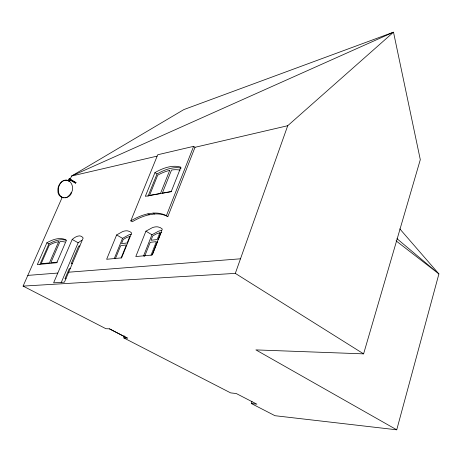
<?xml version="1.0" encoding="UTF-8"?>
<svg xmlns="http://www.w3.org/2000/svg" width="462" height="462" viewBox="0 0 462 462"><rect width="100%" height="100%" fill="white"/><g stroke="black" fill="none" stroke-linecap="round" stroke-linejoin="round"><path stroke-width="0.69" d="M251.934 401.472L251.264 403.499L274.988 415.708L396.737 429.81L438.9 273.937L399.803 228.875M396.737 429.81L255.896 349.901L363.594 353.863L420.299 159.679L393.503 32.19L183.882 109.569L71.581 176.028L69.265 181.295M62.018 197.742L23.1 286.099L235.314 273.383L287.716 125.722L393.503 32.19L71.581 176.028L156.993 156.15M251.264 403.499L256.912 404.186L236.261 393.52L230.642 392.891L123.787 337.907L124.573 335.891M195.022 147.297L167.856 216.586A99.913 46.714 -60.9 0 0 154.539 213.998L148.493 214.917A99.913 46.714 -60.9 0 0 132.242 221.748L130.804 220.894A100.035 46.622 -60.9 0 1 147.043 214.033L153.089 213.109A100.035 46.622 -60.9 0 1 166.389 215.685L193.63 146.339L195.022 147.297L287.716 125.722M151.01 255.278L156.364 241.638L150.196 242.331L144.594 256.497M152.489 254.516L157.594 241.505M158.414 239.408L161.076 232.623L161.758 232.577M143.509 256.052L151.934 234.754L158.426 231.243A30.729 14.617 -59.3 0 1 161.336 230.532M145.923 231.179L135.799 256.554L152.131 255.036L162.318 229.071L160.291 227.622L157.94 226.9A30.879 14.501 -59.3 0 0 152.396 227.633L145.923 231.179L151.934 234.754M121.113 257.981L126.374 244.987L120.715 245.622L115.471 258.506M147.996 196.315L157.016 173.983A78.026 36.082 -58.7 0 1 181.173 168.11M154.932 172.638L145.339 196.315L171.2 191.69L180.873 167.192A78.159 35.972 -58.7 0 0 154.932 172.638L157.016 173.983M114.247 258.668L122.528 238.346L128.557 235.008A29.464 13.369 -59.6 0 1 131.243 234.344M130.804 220.894L157.727 154.758L193.63 146.339M116.632 234.939L106.641 259.274L121.598 257.883L131.658 233.01L129.857 231.601L127.737 230.896A29.597 13.254 -59.6 0 0 122.655 231.566L116.632 234.939L122.528 238.346M61.157 282.727L78.159 242.764L81.757 240.28M72.199 239.455L53.615 282.831L64.449 282.161L83.172 238.022C80.573 233.605 74.925 236.942 72.199 239.455L78.159 242.764M75.271 183.062L75.924 182.554L75.271 183.062L69.271 179.47M39.969 264.333L48.92 243.878A70.478 28.297 -61.1 0 1 65.899 240.228M46.893 242.775L37.33 264.582L56.768 262.728L66.459 240.228A70.588 28.199 -61.1 0 0 46.893 242.775L48.92 243.878M69.046 178.759L69.866 178.927L69.005 180.885L68.619 180.948L68.191 180.694L69.439 178.667L75.924 182.554M68.191 180.694L68.572 180.625L69.439 178.667M71.148 192.55L70.38 194.109L67.897 196.702M65.529 197.863L67.342 197.13M61.446 197.222L61.839 197.141M171.414 191.487L162.335 193.11L171.518 170.068L172.286 169.935A75.624 34.968 -58.7 0 1 180.059 170.143M79.972 245.98L78.667 246.131L71.177 263.773L72.476 263.652M57.23 262.179L50.797 262.797L59.979 241.603L60.557 241.551A68.307 27.425 -61.1 0 1 64.911 242.071M70.351 268.699L69.202 268.797L64.963 278.788L66.106 278.713M27.818 275.392L57.808 273.054M68.671 272.205L240.488 258.801M123.787 337.907L127.333 338.097L109.396 328.84L105.879 328.696L23.1 286.099M64.062 197.927C56.185 196.327 56.924 184.286 63.127 180.902C69.739 177.217 74.648 186.475 71.795 191.949C70.068 200.011 57.45 199.59 57.906 190.719C57.253 185.21 62.763 177.806 68.613 180.971L69.005 180.885L68.572 180.625M109.506 328.846L127.448 338.103M70.074 179.377L75.468 182.606M69.664 179.383L75.728 183.01M147.921 213.866L149.365 214.743M153.089 213.109L154.539 213.998M166.389 215.685L167.856 216.586M235.314 273.383L363.594 353.863M396.067 240.858L438.9 273.937L396.979 238.675M159.846 232.773L157.19 239.547L151.016 240.257L152.726 235.932L156.393 233.87L159.846 232.773M169.704 170.414L160.516 193.434L149.544 195.403L157.692 175.196L158.98 174.486A75.624 34.968 -58.7 0 1 168.024 170.825L169.704 170.414M129.816 236.486L127.183 242.983L121.523 243.63L123.215 239.483L126.628 237.526L129.816 236.486M58.616 241.747L49.428 262.924L41.158 263.721L49.284 245.12L50.312 244.565A68.307 27.425 -61.1 0 1 57.34 241.967L58.616 241.747"/></g></svg>
